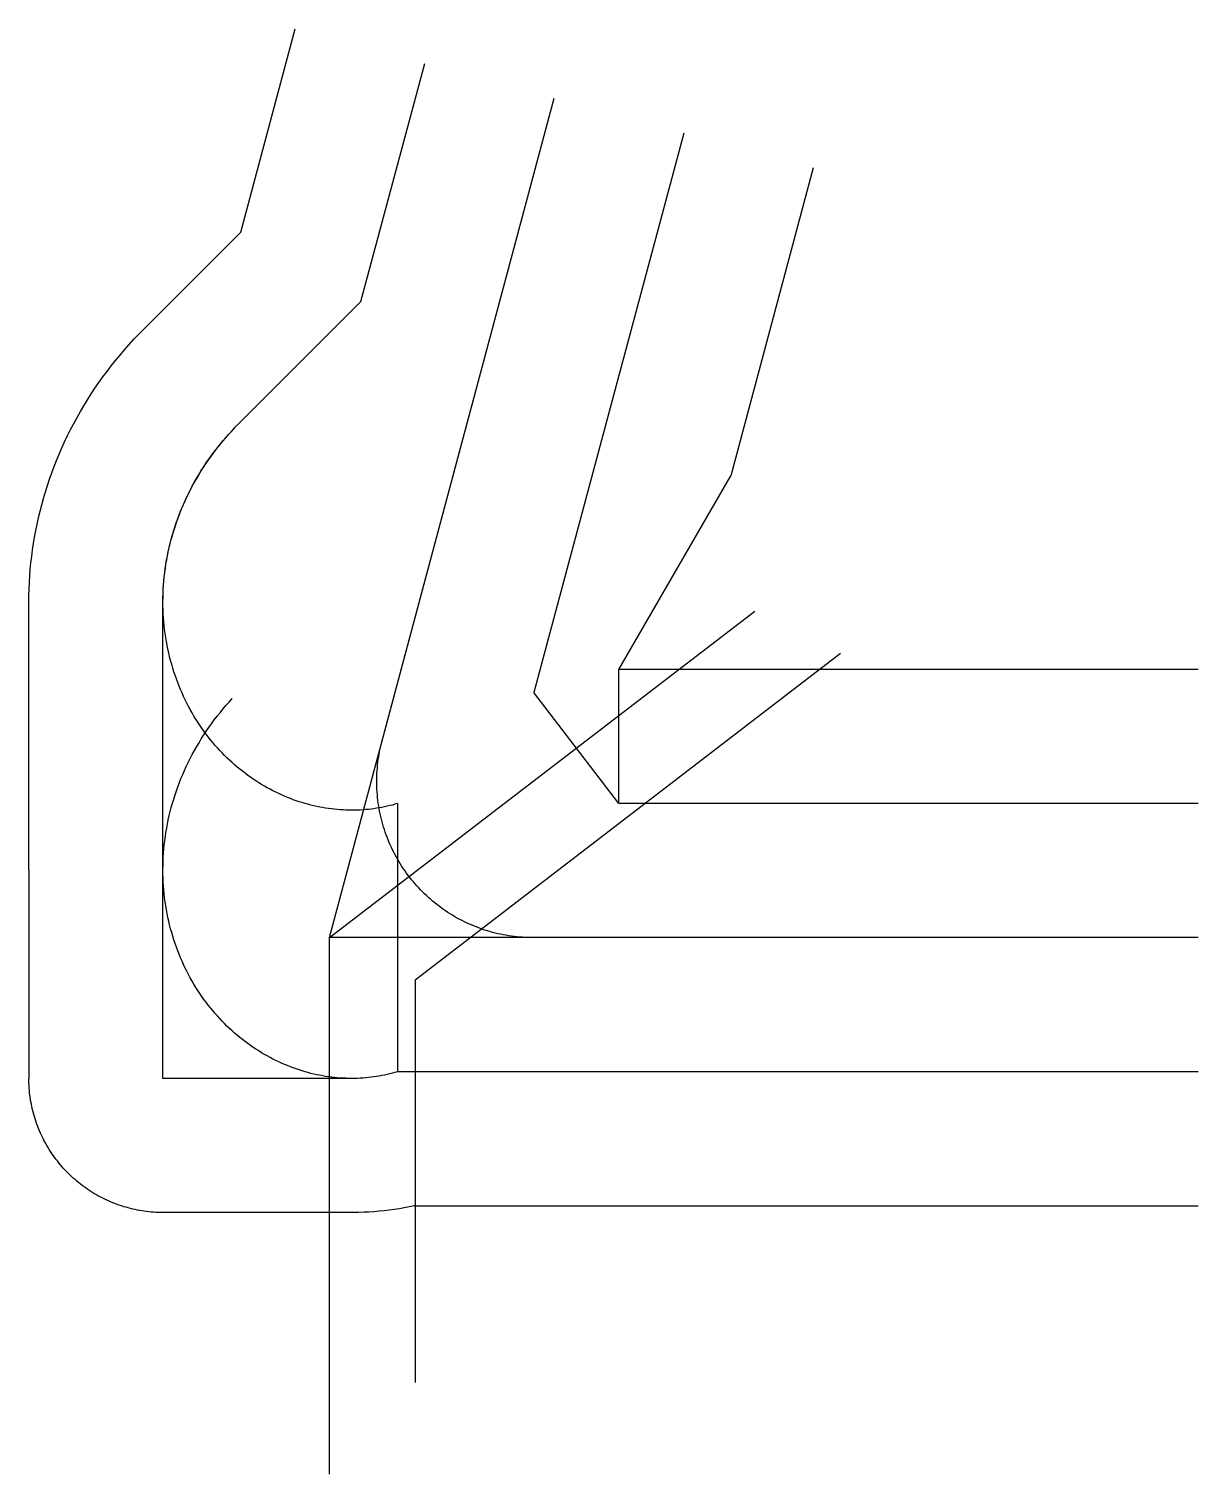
# Model space of a CAD drawing. Header units: metres. Extents: x -5188 to 15000, y -9260 to 15687.
import ezdxf

# ---------------------------------------------------------------- set-up
doc = ezdxf.new("R2010")
doc.units = ezdxf.units.M

msp = doc.modelspace()

# ---------------------------------------------------------------- linework, layer by layer
at = {"color": 1}
for p, q in [((-1530, 12181), (-590, 15687)), ((546, 10982), (1646, 15088)), ((0, 0), (3882, 14489)), ((6118, 13890), (3530, 4230)), ((8355, 13291), (6930, 7974)), ((-3205, 10505), (-1530, 12181)), ((-1568, 8868), (546, 10982)), ((4999, 4630), (6930, 7974)), ((-5188, 1169), (-5188, 5799)), ((-2873, 1169), (-2873, 5799)), ((15000, 4630), (4999, 4630)), ((4999, 2315), (4999, 4630)), ((4999, 2315), (3530, 4230)), ((1175, 2315), (1175, -2315)), ((15000, 2315), (4999, 2315)), ((-5188, 1169), (-5188, -2430)), ((-5188, 1169), (-5188, 1169)), ((-2873, -2430), (-2873, 1169)), ((-2873, 1169), (-2873, 1169)), ((15000, 0), (0, 0)), ((389, -2430), (-2873, -2430)), ((15000, -2315), (1175, -2315)), ((1464, -4630), (15000, -4630)), ((389, -4745), (-2873, -4745))]:
    msp.add_line(p, q, dxfattribs=at)
for points in [[(15000, 0), (3517, 0), (3470, 0), (3423, 2), (3376, 4), (3329, 7), (3282, 10), (3235, 15), (3188, 20), (3142, 26), (3095, 33), (3049, 41), (3002, 50), (2956, 59), (2910, 69), (2864, 80), (2819, 92), (2773, 105), (2728, 118), (2683, 132), (2639, 147), (2594, 163), (2550, 179), (2506, 197), (2463, 215), (2420, 233), (2377, 253), (2334, 273), (2292, 294), (2250, 316), (2209, 338), (2168, 362), (2127, 386), (2087, 410), (2047, 435), (2008, 461), (1969, 488), (1931, 515), (1893, 543), (1856, 572), (1819, 601), (1783, 631), (1747, 662), (1711, 693), (1677, 725), (1643, 757), (1609, 791), (1576, 824), (1543, 858), (1512, 893), (1480, 928), (1450, 964), (1420, 1000), (1391, 1037), (1362, 1075), (1334, 1113), (1307, 1151), (1280, 1190), (1254, 1229), (1229, 1269), (1204, 1309), (1180, 1349), (1157, 1390), (1134, 1432), (1113, 1474), (1092, 1516), (1071, 1558), (1052, 1601), (1033, 1644), (1015, 1688), (998, 1732), (981, 1776), (965, 1820), (950, 1865), (936, 1910), (923, 1955), (910, 2000), (899, 2046), (888, 2092), (877, 2138), (868, 2184), (859, 2230), (852, 2277), (845, 2323), (839, 2370), (833, 2417), (829, 2464), (825, 2511), (822, 2558), (820, 2605), (819, 2652), (818, 2699), (819, 2746), (820, 2793), (822, 2840), (825, 2887), (829, 2934), (833, 2981), (839, 3028), (845, 3075), (852, 3121), (859, 3168), (868, 3214), (877, 3260), (888, 3306), (899, 3352), (910, 3398), (910, 3398), (3882, 14489)], [(-5188, 5799), (-5187, 5911), (-5184, 6022), (-5179, 6134), (-5173, 6245), (-5164, 6357), (-5153, 6469), (-5140, 6581), (-5126, 6693), (-5109, 6804), (-5090, 6916), (-5069, 7028), (-5047, 7139), (-5022, 7251), (-4995, 7362), (-4967, 7473), (-4936, 7583), (-4903, 7694), (-4869, 7804), (-4832, 7913), (-4793, 8022), (-4753, 8131), (-4710, 8239), (-4666, 8346), (-4619, 8453), (-4571, 8560), (-4520, 8666), (-4468, 8771), (-4414, 8875), (-4357, 8979), (-4299, 9081), (-4239, 9183), (-4177, 9284), (-4113, 9385), (-4048, 9484), (-3980, 9582), (-3911, 9680), (-3839, 9776), (-3766, 9871), (-3691, 9965), (-3615, 10058), (-3536, 10150), (-3456, 10241), (-3374, 10330), (-3291, 10418), (-3205, 10505), (-3205, 10505)], [(-2873, 5799), (-2873, 5870), (-2871, 5941), (-2868, 6012), (-2863, 6084), (-2858, 6155), (-2851, 6227), (-2843, 6299), (-2833, 6370), (-2822, 6442), (-2810, 6514), (-2797, 6586), (-2782, 6658), (-2766, 6730), (-2749, 6802), (-2731, 6874), (-2711, 6945), (-2690, 7017), (-2667, 7088), (-2643, 7159), (-2618, 7230), (-2592, 7301), (-2564, 7372), (-2535, 7442), (-2504, 7512), (-2473, 7581), (-2440, 7651), (-2405, 7720), (-2370, 7788), (-2333, 7856), (-2294, 7924), (-2255, 7991), (-2214, 8058), (-2172, 8124), (-2128, 8189), (-2084, 8254), (-2038, 8319), (-1990, 8383), (-1942, 8446), (-1892, 8508), (-1841, 8570), (-1789, 8631), (-1736, 8692), (-1681, 8751), (-1625, 8810), (-1568, 8868), (-1568, 8868)], [(1175, 2315), (1131, 2302), (1088, 2290), (1043, 2279), (999, 2268), (954, 2258), (908, 2249), (862, 2241), (816, 2233), (770, 2226), (723, 2220), (675, 2215), (628, 2210), (580, 2206), (532, 2203), (483, 2201), (434, 2200), (385, 2200), (336, 2200), (287, 2202), (237, 2204), (187, 2207), (137, 2211), (87, 2216), (36, 2222), (-14, 2229), (-65, 2236), (-115, 2245), (-166, 2254), (-217, 2265), (-268, 2276), (-319, 2288), (-370, 2302), (-420, 2316), (-471, 2331), (-522, 2347), (-573, 2364), (-624, 2382), (-674, 2401), (-725, 2421), (-775, 2442), (-825, 2464), (-875, 2487), (-925, 2511), (-975, 2535), (-1024, 2561), (-1073, 2588), (-1122, 2616), (-1171, 2644), (-1219, 2674), (-1267, 2705), (-1314, 2736), (-1362, 2769), (-1409, 2802), (-1455, 2837), (-1501, 2872), (-1547, 2909), (-1592, 2946), (-1637, 2984), (-1681, 3024), (-1724, 3064), (-1768, 3105), (-1810, 3147), (-1852, 3190), (-1894, 3233), (-1934, 3278), (-1975, 3324), (-2014, 3370), (-2053, 3417), (-2091, 3465), (-2129, 3514), (-2165, 3564), (-2201, 3615), (-2237, 3666), (-2271, 3719), (-2305, 3772), (-2338, 3826), (-2370, 3880), (-2401, 3936), (-2432, 3992), (-2461, 4049), (-2490, 4106), (-2517, 4165), (-2544, 4224), (-2570, 4283), (-2595, 4344), (-2619, 4405), (-2642, 4466), (-2664, 4529), (-2685, 4591), (-2705, 4655), (-2723, 4719), (-2741, 4783), (-2758, 4849), (-2774, 4914), (-2788, 4980), (-2802, 5047), (-2814, 5114), (-2825, 5181), (-2835, 5249), (-2844, 5317), (-2852, 5386), (-2858, 5455), (-2864, 5525), (-2868, 5594), (-2871, 5664), (-2873, 5735), (-2873, 5805), (-2872, 5876), (-2870, 5947), (-2867, 6018), (-2863, 6089), (-2857, 6161), (-2850, 6233), (-2842, 6304), (-2832, 6376), (-2821, 6448), (-2809, 6520), (-2796, 6592), (-2781, 6664), (-2765, 6736), (-2748, 6808), (-2729, 6879), (-2709, 6951), (-2688, 7023), (-2665, 7094), (-2641, 7165), (-2616, 7236), (-2589, 7307), (-2562, 7377), (-2532, 7448), (-2502, 7517), (-2470, 7587), (-2437, 7656), (-2402, 7725), (-2367, 7794), (-2330, 7862), (-2291, 7929), (-2251, 7996), (-2211, 8063), (-2168, 8129), (-2125, 8195), (-2080, 8260), (-2034, 8324), (-1987, 8388), (-1938, 8451), (-1888, 8513), (-1837, 8575), (-1785, 8636), (-1731, 8696), (-1677, 8756), (-1677, 8756)], [(0, -9260), (0, 0), (7346, 5637)], [(8828, 4906), (1482, -731), (1482, -7676)], [(1175, -2315), (1131, -2328), (1088, -2340), (1043, -2351), (999, -2362), (954, -2372), (908, -2381), (862, -2389), (816, -2397), (770, -2404), (723, -2410), (675, -2415), (628, -2420), (580, -2424), (532, -2427), (483, -2429), (434, -2430), (385, -2430), (336, -2430), (287, -2428), (237, -2426), (187, -2423), (137, -2419), (87, -2414), (36, -2408), (-14, -2401), (-65, -2394), (-115, -2385), (-166, -2376), (-217, -2365), (-268, -2354), (-319, -2342), (-370, -2328), (-420, -2314), (-471, -2299), (-522, -2283), (-573, -2266), (-624, -2248), (-674, -2229), (-725, -2209), (-775, -2188), (-825, -2166), (-875, -2143), (-925, -2119), (-975, -2095), (-1024, -2069), (-1073, -2042), (-1122, -2014), (-1171, -1986), (-1219, -1956), (-1267, -1925), (-1314, -1894), (-1362, -1861), (-1409, -1828), (-1455, -1793), (-1501, -1758), (-1547, -1721), (-1592, -1684), (-1637, -1646), (-1681, -1606), (-1724, -1566), (-1768, -1525), (-1810, -1483), (-1852, -1440), (-1894, -1397), (-1934, -1352), (-1975, -1306), (-2014, -1260), (-2053, -1213), (-2091, -1165), (-2129, -1116), (-2165, -1066), (-2201, -1015), (-2237, -964), (-2271, -911), (-2305, -858), (-2338, -804), (-2370, -750), (-2401, -694), (-2432, -638), (-2461, -581), (-2490, -524), (-2517, -465), (-2544, -406), (-2570, -347), (-2595, -286), (-2619, -225), (-2642, -164), (-2664, -101), (-2685, -39), (-2705, 25), (-2723, 89), (-2741, 153), (-2758, 219), (-2774, 284), (-2788, 350), (-2802, 417), (-2814, 484), (-2825, 551), (-2835, 619), (-2844, 687), (-2852, 756), (-2858, 825), (-2864, 895), (-2868, 964), (-2871, 1034), (-2873, 1105), (-2873, 1175), (-2872, 1246), (-2870, 1317), (-2867, 1388), (-2863, 1459), (-2857, 1531), (-2850, 1603), (-2842, 1674), (-2832, 1746), (-2821, 1818), (-2809, 1890), (-2796, 1962), (-2781, 2034), (-2765, 2106), (-2748, 2178), (-2729, 2249), (-2709, 2321), (-2688, 2393), (-2665, 2464), (-2641, 2535), (-2616, 2606), (-2589, 2677), (-2562, 2747), (-2532, 2818), (-2502, 2887), (-2470, 2957), (-2437, 3026), (-2402, 3095), (-2367, 3164), (-2330, 3232), (-2291, 3299), (-2251, 3366), (-2211, 3433), (-2168, 3499), (-2125, 3565), (-2080, 3630), (-2034, 3694), (-1987, 3758), (-1938, 3821), (-1888, 3883), (-1837, 3945), (-1785, 4006), (-1731, 4066), (-1677, 4126), (-1677, 4126)], [(-2873, -4745), (-2914, -4745), (-2954, -4744), (-2994, -4742), (-3035, -4739), (-3075, -4736), (-3115, -4732), (-3155, -4728), (-3195, -4723), (-3235, -4717), (-3275, -4710), (-3315, -4703), (-3354, -4695), (-3394, -4686), (-3433, -4676), (-3472, -4666), (-3511, -4655), (-3550, -4644), (-3589, -4632), (-3627, -4619), (-3665, -4606), (-3703, -4591), (-3740, -4577), (-3778, -4561), (-3815, -4545), (-3852, -4528), (-3888, -4511), (-3924, -4493), (-3960, -4474), (-3996, -4455), (-4031, -4435), (-4065, -4414), (-4100, -4393), (-4134, -4372), (-4168, -4349), (-4201, -4326), (-4234, -4303), (-4266, -4279), (-4298, -4254), (-4330, -4229), (-4361, -4204), (-4392, -4177), (-4422, -4151), (-4452, -4123), (-4481, -4095), (-4510, -4067), (-4538, -4038), (-4566, -4009), (-4594, -3979), (-4620, -3949), (-4647, -3918), (-4672, -3887), (-4697, -3855), (-4722, -3823), (-4746, -3791), (-4770, -3758), (-4792, -3725), (-4815, -3691), (-4836, -3657), (-4858, -3622), (-4878, -3588), (-4898, -3552), (-4917, -3517), (-4936, -3481), (-4954, -3445), (-4971, -3408), (-4988, -3372), (-5004, -3335), (-5020, -3297), (-5034, -3260), (-5049, -3222), (-5062, -3184), (-5075, -3146), (-5087, -3107), (-5098, -3068), (-5109, -3029), (-5119, -2990), (-5129, -2951), (-5138, -2911), (-5146, -2872), (-5153, -2832), (-5160, -2792), (-5166, -2752), (-5171, -2712), (-5175, -2672), (-5179, -2632), (-5183, -2592), (-5185, -2551), (-5187, -2511), (-5188, -2471), (-5188, -2430)], [(1175, -2315), (1131, -2328), (1088, -2340), (1043, -2351), (999, -2362), (954, -2372), (908, -2381), (862, -2389), (816, -2397), (770, -2404), (723, -2410), (675, -2415), (628, -2420), (580, -2424), (532, -2427), (483, -2429), (434, -2430), (389, -2430)], [(1464, -4630), (1379, -4648), (1294, -4664), (1208, -4679), (1121, -4692), (1035, -4704), (947, -4715), (860, -4723), (772, -4731), (683, -4737), (594, -4741), (505, -4744), (416, -4745), (389, -4745)]]:
    msp.add_lwpolyline(points, dxfattribs=at)

doc.saveas('drawing.dxf')
